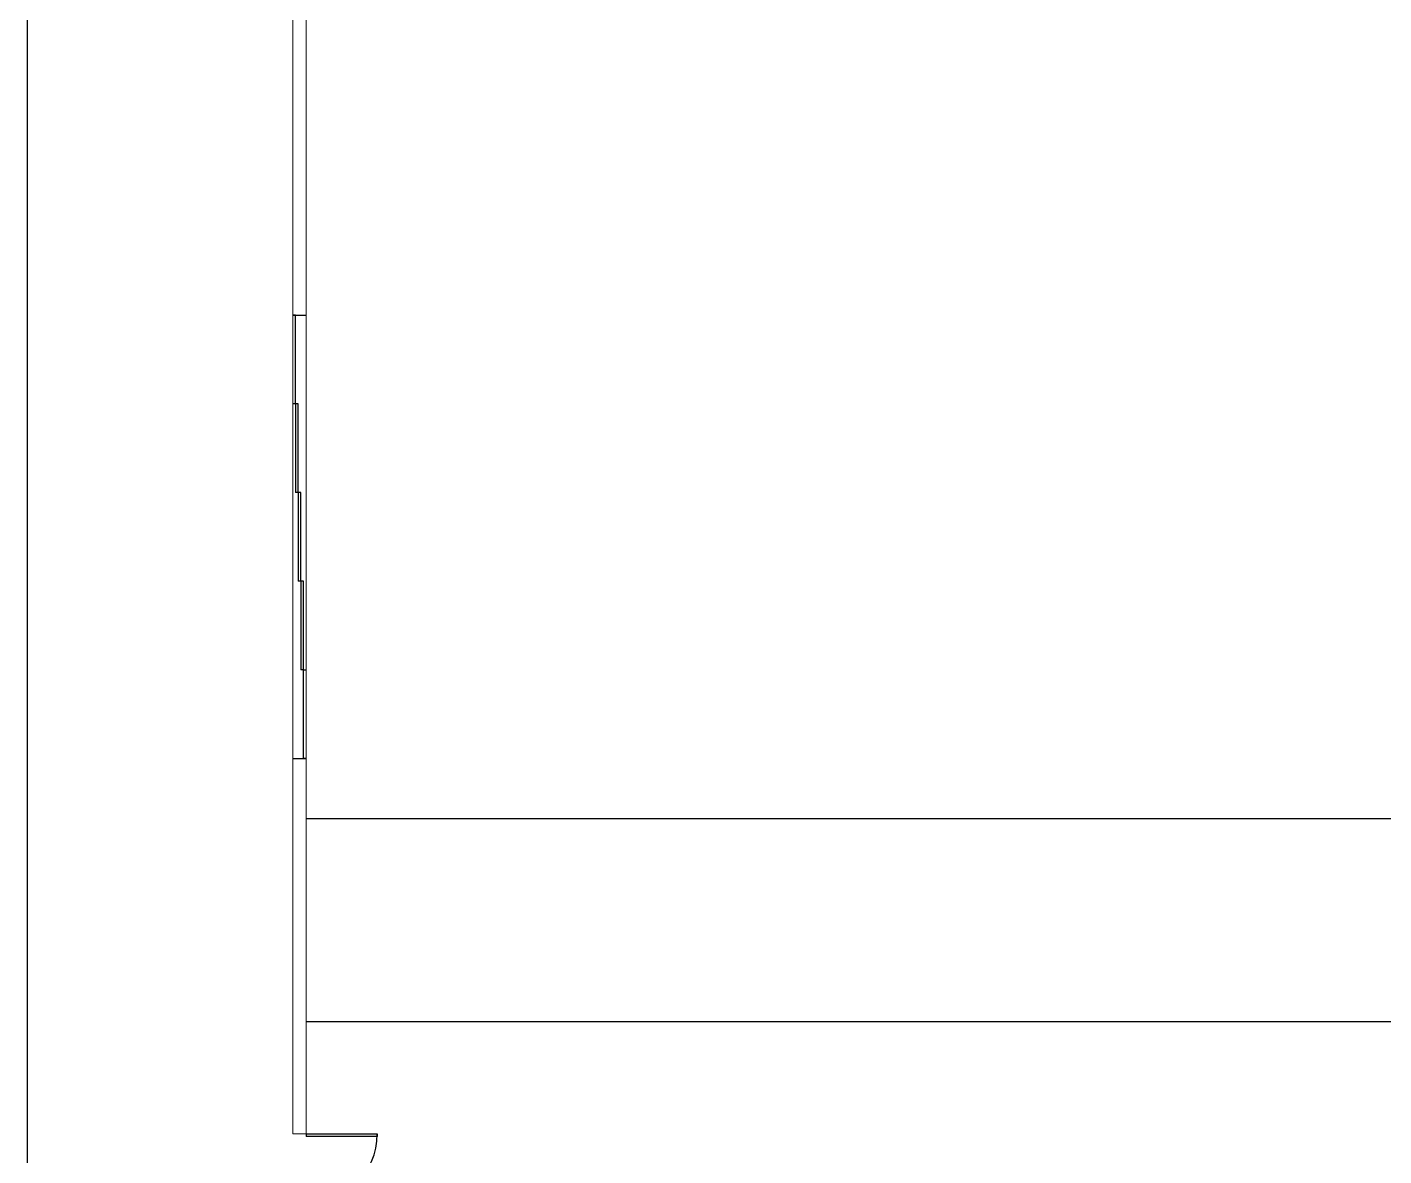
# Model space of a CAD drawing. Header units: millimetres. Extents: x 2667 to 2848, y -1 to 1765.
# Drawn here: x 2684.45 to 2699.76, y 1730.07 to 1742.8 of the extents above; entities that cross this region are included whole.
import ezdxf

# ---------------------------------------------------------------- set-up
doc = ezdxf.new("R2010")
doc.units = ezdxf.units.MM
doc.layers.add('MURATURA_sezioni', color=5, linetype='Continuous', lineweight=18)
doc.layers.add('PROIEZIONI', color=145, linetype='Continuous')

msp = doc.modelspace()

# ---------------------------------------------------------------- linework, layer by layer
for p, q in [((2687.479, 1739.553), (2687.449, 1739.553)), ((2687.449, 1739.553), (2687.599, 1739.553)), ((2687.479, 1738.553), (2687.479, 1739.553)), ((2687.479, 1738.553), (2687.449, 1738.553)), ((2687.509, 1738.553), (2687.479, 1738.553)), ((2687.479, 1738.553), (2687.479, 1737.556)), ((2687.509, 1737.553), (2687.509, 1738.553)), ((2687.479, 1737.556), (2687.479, 1737.553)), ((2687.509, 1737.553), (2687.479, 1737.553)), ((2687.539, 1737.553), (2687.509, 1737.553)), ((2687.509, 1737.553), (2687.509, 1736.553)), ((2687.539, 1736.553), (2687.539, 1737.553)), ((2687.539, 1736.553), (2687.509, 1736.553)), ((2687.569, 1736.553), (2687.539, 1736.553)), ((2687.539, 1736.553), (2687.539, 1735.553)), ((2687.569, 1735.553), (2687.569, 1736.553)), ((2687.569, 1735.553), (2687.539, 1735.553)), ((2687.569, 1734.553), (2687.569, 1735.553)), ((2687.569, 1735.553), (2687.599, 1735.553)), ((2687.449, 1734.553), (2687.599, 1734.553)), ((2687.599, 1734.553), (2687.569, 1734.553)), ((2687.599, 1730.318), (2688.399, 1730.318)), ((2687.599, 1730.318), (2687.599, 1730.288)), ((2688.399, 1730.318), (2688.399, 1730.288)), ((2688.399, 1730.288), (2687.599, 1730.288))]:
    msp.add_line(p, q)
msp.add_lwpolyline([(2684.449, 1677.657), (2827.449, 1677.657), (2827.449, 1764.657), (2684.449, 1764.657)], close=True)
msp.add_arc((2687.599, 1730.318), 0.8, 270, 0)
at = {"layer": 'MURATURA_sezioni'}
msp.add_line((2687.599, 1730.318), (2687.449, 1730.318), dxfattribs=at)
for points in [[(2687.449, 1757.068), (2687.449, 1730.318)], [(2687.599, 1749.676), (2687.599, 1730.318)]]:
    msp.add_lwpolyline(points, dxfattribs=at)
at = {"layer": 'PROIEZIONI'}
for p, q in [((2687.599, 1733.875), (2721.249, 1733.875)), ((2687.599, 1731.584), (2721.249, 1731.584))]:
    msp.add_line(p, q, dxfattribs=at)

doc.saveas('drawing.dxf')
